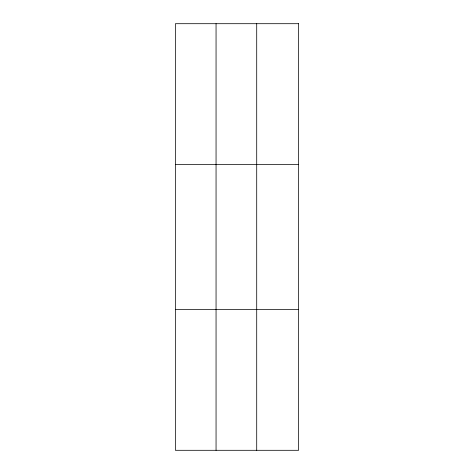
<?xml version="1.0" encoding="UTF-8"?>
<svg xmlns="http://www.w3.org/2000/svg" width="474" height="474" viewBox="0 0 474 474"><rect width="100%" height="100%" fill="white"/><g stroke="black" fill="none" stroke-linecap="round" stroke-linejoin="round"><path stroke-width="0.71" d="M216.055 450.3L216.055 23.7M256.712 450.3L256.712 23.7M175.404 164.478L298.596 164.478M175.404 309.522L298.596 309.522M298.596 23.7L298.596 450.3L175.404 450.3L175.404 23.7L298.596 23.7"/></g></svg>
